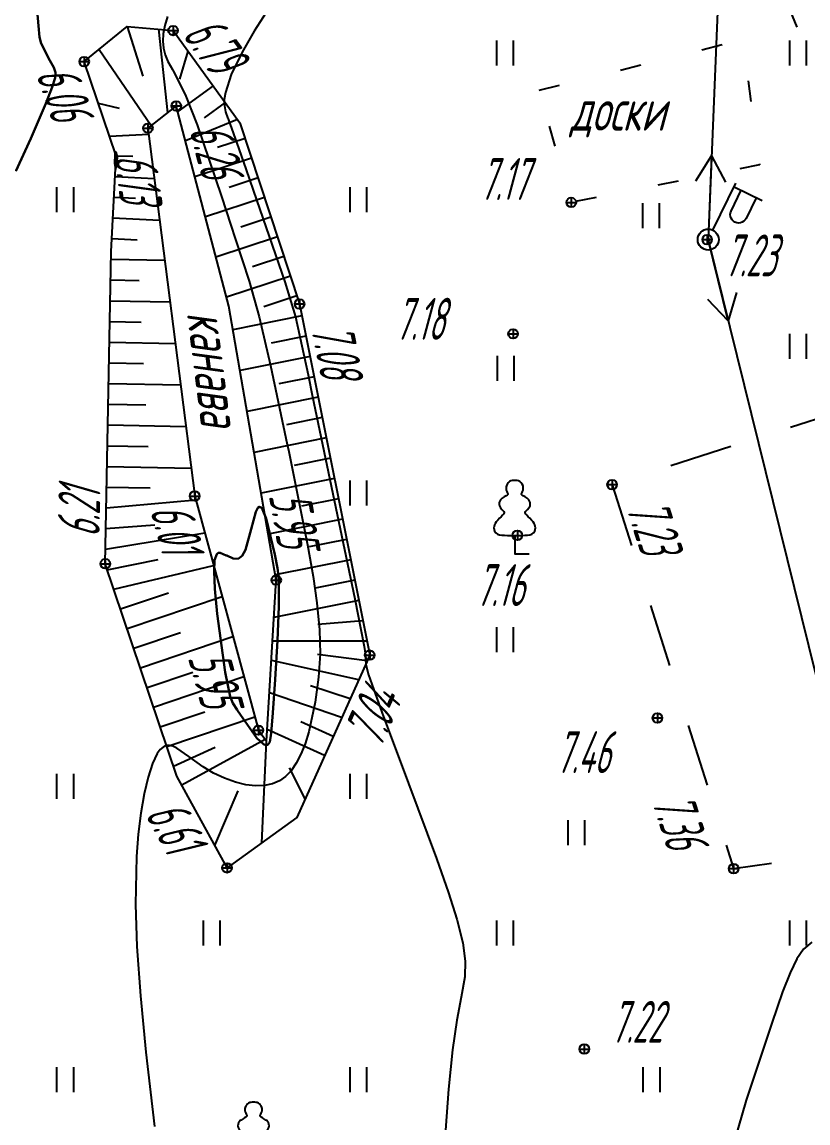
# Model space of a CAD drawing. Extents: x 1233805 to 1234355, y 654698 to 655114.
# Drawn here: x 1234166.84 to 1234185.61, y 654749.05 to 654775.33 of the extents above; entities that cross this region are included whole.
import ezdxf

# ---------------------------------------------------------------- set-up
doc = ezdxf.new("R2010")
doc.units = 0
doc.linetypes.add('ИИDash_05_15', pattern=[2, 0.5, -1.5])
doc.linetypes.add('ИИDash_15_15', pattern=[3, 1.5, -1.5])
for name, color, linetype, lineweight in [('ИИ_ГИДРОГРАФИЯ', 3, 'Continuous', 25), ('ИИ_ГОРИЗОНТАЛИ_ОСН', 32, 'Continuous', 25), ('ИИ_ГОРИЗОНТАЛИ_УТОЛЩ', 32, 'Continuous', 30), ('ИИ_ДОРОГИ_АД', 7, 'Continuous', 25), ('ИИ_ЛЭП_НН', 250, 'Continuous', 25), ('ИИ_ОТКОС', 7, 'Continuous', 25), ('ИИ_ОТМЕТКИ', 7, 'Continuous', 25), ('ИИ_УГОДЬЯ', 7, 'Continuous', 25)]:
    doc.layers.add(name, color=color, linetype=linetype, lineweight=lineweight)
doc.styles.add('VNIPISIMPLEXCUR', font='simplex.shx', dxfattribs={"width": 0.8, "oblique": 15})
doc.styles.add('ГОСТ 2.304 КУРСИВ', font='cs_gost2304.shx', dxfattribs={"oblique": 15})

# ---------------------------------------------------------------- blocks, each defined once
blk = doc.blocks.new('ИИ05401')
at = {"color": 0, "linetype": 'Continuous', "lineweight": 25}
for points in [[(-0.4, 1.2), (-0.4, 0)], [(0.4, 1.2), (0.4, 0)]]:
    blk.add_lwpolyline(points, dxfattribs=at)
blk = doc.blocks.new('ИИ053881')
at = {"color": 0, "linetype": 'Continuous', "lineweight": 25}
blk.add_lwpolyline([(0, 0.875), (0.129, 0.876), (0.342, 0.878), (0.479, 0.882), (0.614, 0.891), (0.726, 0.907), (0.816, 0.94), (0.906, 1), (0.956, 1.071), (0.983, 1.151), (0.991, 1.231), (0.986, 1.295), (0.963, 1.379), (0.932, 1.445), (0.884, 1.516), (0.798, 1.61), (0.719, 1.692), (0.646, 1.766), (0.575, 1.842), (0.536, 1.889), (0.511, 1.929), (0.501, 1.967), (0.504, 1.992), (0.518, 2.017), (0.545, 2.049), (0.608, 2.115), (0.679, 2.198), (0.732, 2.29), (0.745, 2.372), (0.736, 2.444), (0.709, 2.515), (0.672, 2.575), (0.633, 2.617), (0.596, 2.646), (0.548, 2.678), (0.495, 2.709), (0.408, 2.76), (0.363, 2.789), (0.336, 2.812), (0.324, 2.831), (0.321, 2.846), (0.325, 2.865), (0.335, 2.89), (0.353, 2.928), (0.372, 2.968), (0.4, 3.034), (0.413, 3.103), (0.412, 3.19), (0.398, 3.247), (0.363, 3.319), (0.32, 3.377), (0.284, 3.414), (0.246, 3.444), (0.181, 3.476), (0.125, 3.489), (0.07, 3.496), (0, 3.5), (-0.07, 3.496), (-0.125, 3.489), (-0.181, 3.476), (-0.246, 3.444), (-0.284, 3.414), (-0.32, 3.377), (-0.363, 3.319), (-0.398, 3.247), (-0.412, 3.19), (-0.413, 3.103), (-0.4, 3.034), (-0.372, 2.968), (-0.353, 2.928), (-0.335, 2.89), (-0.325, 2.865), (-0.321, 2.846), (-0.324, 2.831), (-0.336, 2.812), (-0.363, 2.789), (-0.408, 2.76), (-0.495, 2.709), (-0.548, 2.678), (-0.596, 2.646), (-0.633, 2.617), (-0.672, 2.575), (-0.709, 2.515), (-0.736, 2.444), (-0.745, 2.372), (-0.732, 2.29), (-0.679, 2.198), (-0.608, 2.115), (-0.545, 2.049), (-0.518, 2.017), (-0.504, 1.992), (-0.501, 1.967), (-0.511, 1.929), (-0.536, 1.889), (-0.575, 1.842), (-0.646, 1.766), (-0.719, 1.692), (-0.798, 1.61), (-0.884, 1.516), (-0.932, 1.445), (-0.963, 1.379), (-0.986, 1.295), (-0.991, 1.231), (-0.983, 1.151), (-0.956, 1.071), (-0.906, 1), (-0.816, 0.94), (-0.726, 0.907), (-0.614, 0.891), (-0.479, 0.882), (-0.342, 0.878), (-0.129, 0.876)], close=True, dxfattribs=at)
blk.add_lwpolyline([(0, 0.875), (0, 0), (0.7, 0)], dxfattribs=at)
blk = doc.blocks.new('ИИ0511015')
at = {"linetype": 'Continuous', "lineweight": 25}
blk.add_hatch(color=0, dxfattribs=at).paths.add_polyline_path([(-0.05, 0, 1), (0.05, 0, 1)])
at = {"color": 0, "linetype": 'Continuous', "lineweight": 25, "flags": 128}
for points in [[(0, 0.5), (0, 3)], [(0, 2.806), (1.5, 2.806)], [(1.184, 2.806), (1.184, 1.706), (1.174, 1.617), (1.144, 1.532), (1.096, 1.456), (1.033, 1.393), (0.957, 1.345), (0.873, 1.316), (0.784, 1.306), (0.695, 1.316), (0.61, 1.345), (0.534, 1.393), (0.471, 1.456), (0.423, 1.532), (0.394, 1.617), (0.384, 1.706), (0.384, 2.806)]]:
    blk.add_lwpolyline(points, dxfattribs=at)
at = {"color": 0, "linetype": 'Continuous', "lineweight": 25}
for radius in [0.5, 0.05]:
    blk.add_circle((0, 0), radius, dxfattribs=at)
blk = doc.blocks.new('ИИ051144')
at = {"color": 0, "linetype": 'Continuous', "lineweight": 25, "flags": 128}
for points in [[(2.775, 0.707), (4, 0), (2.775, -0.707)], [(4, 0), (0, 0)]]:
    blk.add_lwpolyline(points, dxfattribs=at)
blk = doc.blocks.new('PICKET')
at = {"color": 0, "linetype": 'Continuous', "lineweight": 25}
for p, q in [((-0.23, 0), (0.23, 0)), ((0, 0.23), (0, -0.23))]:
    blk.add_line(p, q, dxfattribs=at)
blk.add_circle((0, 0), 0.23, dxfattribs=at)
at = {"color": 0, "linetype": 'Continuous', "style": 'VNIPISIMPLEXCUR', "oblique": 15, "width": 0.8}
blk.add_attdef('OTMETKA', (1.25, 0.3), '', height=2, dxfattribs=at)
at = {"color": 8, "linetype": 'Continuous', "style": 'VNIPISIMPLEXCUR', "oblique": 15, "width": 0.8, "flags": 1}
blk.add_attdef('NOMER', (1.25, -2.7), '', height=2, dxfattribs=at)

msp = doc.modelspace()

# ---------------------------------------------------------------- linework, layer by layer
at = {"layer": 'ИИ_ГИДРОГРАФИЯ', "elevation": 6.147, "flags": 128}
msp.add_lwpolyline([(1234172.685, 654758.167), (1234172.914, 654762.006), (1234171.784, 654768.546), (1234170.527, 654773.323), (1234169.85, 654772.792), (1234170.968, 654764.013), (1234172.49, 654758.426)], close=True, dxfattribs=at)
at = {"layer": 'ИИ_ГОРИЗОНТАЛИ_ОСН', "flags": 128}
for points, elevation in [([(1234172.744, 654775.667), (1234172.389, 654775.108), (1234172.099, 654774.604), (1234171.84, 654774.07), (1234171.701, 654773.646), (1234171.675, 654773.475), (1234171.676, 654773.322), (1234171.701, 654773.184), (1234171.758, 654773.026), (1234171.764, 654773.011), (1234172.022, 654772.298), (1234172.194, 654771.799), (1234172.445, 654771.082), (1234173.121, 654769.126), (1234173.373, 654768.287), (1234173.675, 654766.903), (1234173.683, 654766.866), (1234173.776, 654766.421), (1234174.791, 654761.559), (1234175.016, 654760.426), (1234175.049, 654760.215), (1234175.048, 654760.122), (1234175.048, 654760.12), (1234175.054, 654759.994), (1234175.121, 654759.745), (1234175.473, 654758.746), (1234175.851, 654757.75), (1234176.742, 654755.366), (1234177.027, 654754.548), (1234177.227, 654753.917), (1234177.369, 654753.354), (1234177.429, 654752.915), (1234177.417, 654752.54), (1234177.329, 654752.053), (1234177.223, 654751.507), (1234177.125, 654750.8), (1234177.027, 654749.863), (1234176.849, 654747.467)], 7), ([(1234170.318, 654775.454), (1234170.255, 654775.243), (1234170.218, 654775.047), (1234170.208, 654774.866), (1234170.223, 654774.7), (1234170.264, 654774.541), (1234170.329, 654774.385), (1234170.436, 654774.191), (1234170.454, 654774.16), (1234170.743, 654773.599), (1234171.029, 654772.875), (1234171.607, 654771.159), (1234171.832, 654770.474), (1234171.937, 654770.159), (1234172.267, 654769.138), (1234172.504, 654768.29), (1234172.778, 654767.127), (1234173.178, 654765.243), (1234173.212, 654765.08), (1234173.229, 654764.999), (1234173.662, 654762.848), (1234173.793, 654762.092), (1234173.884, 654761.468), (1234173.946, 654760.821), (1234173.96, 654760.244), (1234173.927, 654759.693), (1234173.843, 654759.096), (1234173.691, 654758.387), (1234173.602, 654758.1), (1234173.503, 654757.85), (1234173.393, 654757.636), (1234173.272, 654757.459), (1234173.139, 654757.319), (1234172.995, 654757.215), (1234172.827, 654757.142), (1234172.636, 654757.102), (1234172.423, 654757.096), (1234172.191, 654757.123), (1234171.941, 654757.184), (1234171.68, 654757.278), (1234171.418, 654757.401), (1234171.167, 654757.548), (1234170.825, 654757.796), (1234170.544, 654757.995), (1234170.448, 654758.041), (1234170.364, 654758.062), (1234170.285, 654758.057), (1234170.211, 654758.024), (1234170.142, 654757.962), (1234170.075, 654757.871), (1234169.961, 654757.634), (1234169.854, 654757.308), (1234169.76, 654756.909), (1234169.681, 654756.449), (1234169.62, 654755.948), (1234169.579, 654755.412), (1234169.553, 654754.263), (1234169.587, 654753.263), (1234169.67, 654752.09), (1234169.801, 654750.745), (1234170.004, 654748.969)], 6.5), ([(1234185.7, 654753.369), (1234185.507, 654753.2), (1234185.346, 654752.967), (1234185.184, 654752.635), (1234185.005, 654752.18), (1234184.745, 654751.432), (1234184.137, 654749.595), (1234183.753, 654748.276)], 7.5)]:
    msp.add_lwpolyline(points, dxfattribs=dict(at, elevation=elevation))
at = {"layer": 'ИИ_ГОРИЗОНТАЛИ_ОСН', "elevation": 6.5, "flags": 128}
msp.add_lwpolyline([(1234169.121, 654772.106), (1234169.095, 654772.217), (1234169.075, 654772.211), (1234169.061, 654772.161), (1234169.054, 654771.95), (1234169.075, 654771.802), (1234169.107, 654771.902), (1234169.121, 654772.106)], close=True, dxfattribs=at)
at = {"layer": 'ИИ_ГОРИЗОНТАЛИ_УТОЛЩ', "elevation": 6, "flags": 128}
msp.add_lwpolyline([(1234167.187, 654775.779), (1234167.238, 654775.233), (1234167.265, 654774.966), (1234167.305, 654774.809), (1234167.51, 654774.408), (1234167.602, 654774.243), (1234167.645, 654774.124), (1234167.635, 654773.991), (1234167.568, 654773.773), (1234167.415, 654773.384), (1234167.057, 654772.544), (1234166.693, 654771.766)], dxfattribs=at)
msp.add_lwpolyline([(1234172.716, 654758.076), (1234172.667, 654758.067), (1234172.608, 654758.09), (1234172.453, 654758.239), (1234172.058, 654758.792), (1234171.988, 654758.896), (1234171.98, 654758.908), (1234171.88, 654759.068), (1234171.816, 654759.226), (1234171.692, 654759.809), (1234171.504, 654761.2), (1234171.449, 654761.795), (1234171.429, 654762.223), (1234171.444, 654762.484), (1234171.495, 654762.626), (1234171.532, 654762.656), (1234171.579, 654762.661), (1234171.723, 654762.597), (1234171.733, 654762.592), (1234171.888, 654762.519), (1234172.002, 654762.517), (1234172.099, 654762.588), (1234172.18, 654762.733), (1234172.318, 654763.225), (1234172.43, 654763.638), (1234172.475, 654763.729), (1234172.518, 654763.759), (1234172.552, 654763.741), (1234172.589, 654763.689), (1234172.672, 654763.479), (1234172.88, 654762.616), (1234172.944, 654762.29), (1234172.973, 654762.055), (1234172.977, 654761.377), (1234172.941, 654760.562), (1234172.888, 654759.633), (1234172.835, 654758.837), (1234172.794, 654758.357), (1234172.758, 654758.141), (1234172.716, 654758.076)], close=True, dxfattribs=at)
at = {"layer": 'ИИ_ДОРОГИ_АД', "linetype": 'ИИDash_15_15', "flags": 128}
for points in [[(1234186.499, 654772.43), (1234185.087, 654775.837), (1234182.653, 654779.993), (1234178.607, 654786.162), (1234174.411, 654792.016), (1234171.249, 654796.889), (1234169.627, 654799.628), (1234166.927, 654805.767), (1234165.406, 654809.475), (1234163.969, 654814.629), (1234161.815, 654824.807), (1234159.735, 654836.277), (1234157.314, 654850.821), (1234157.022, 654857.684), (1234157.635, 654863.288), (1234157.669, 654867.693), (1234155.678, 654883.81), (1234154.898, 654887.395), (1234153.73, 654892.278), (1234151.987, 654901.674), (1234147.064, 654917.772), (1234146.616, 654918.416), (1234145.971, 654918.763)], [(1234186.624, 654766.107), (1234180.935, 654764.286), (1234183.836, 654755.122), (1234186.004, 654755.432), (1234187.186, 654749.927), (1234190.97, 654749.583)]]:
    msp.add_lwpolyline(points, dxfattribs=at)
at = {"layer": 'ИИ_ЛЭП_НН', "elevation": -11.67, "flags": 128}
msp.add_lwpolyline([(1234161.978, 654934.825), (1234173.077, 654903.717), (1234180.16, 654873.686), (1234184.365, 654839.004), (1234184.636, 654804.491), (1234183.229, 654770.133), (1234192.646, 654732.06)], dxfattribs=at)
at = {"layer": 'ИИ_ОТКОС'}
for p, q in [((1234169.359, 654775.218, 6.533), (1234169.727, 654774.03, 6.533)), ((1234170.105, 654775.152, 6.533), (1234170.317, 654773.158, 6.181)), ((1234168.684, 654774.668, 6.533), (1234169.927, 654772.853, 6.533)), ((1234170.614, 654773.964, 6.533), (1234170.809, 654774.631, 3.867)), ((1234171.408, 654773.803, 6.533), (1234170.562, 654773.19, 6.533)), ((1234168.666, 654773.387, 6.533), (1234169.166, 654773.268, 6.533)), ((1234171.698, 654773.402, 6.533), (1234171.197, 654773.04, 6.533)), ((1234171.988, 654773.001, 6.533), (1234170.747, 654772.487, 6.533)), ((1234168.933, 654772.601, 6.533), (1234169.869, 654772.645, 6.533)), ((1234172.171, 654772.546, 6.533), (1234171.509, 654772.328, 6.533)), ((1234169.092, 654772.133, 6.533), (1234169.487, 654772.127, 6.533)), ((1234172.326, 654772.077, 6.533), (1234170.972, 654771.631, 6.533)), ((1234169.067, 654771.639, 6.533), (1234170.003, 654771.592, 6.533)), ((1234172.48, 654771.607, 6.533), (1234171.789, 654771.38, 6.533)), ((1234169.042, 654771.145, 6.533), (1234169.554, 654771.119, 6.533)), ((1234172.635, 654771.137, 6.533), (1234171.224, 654770.673, 6.533)), ((1234169.017, 654770.652, 6.533), (1234170.13, 654770.595, 6.533)), ((1234172.789, 654770.668, 6.533), (1234172.07, 654770.431, 6.533)), ((1234168.992, 654770.158, 6.533), (1234169.592, 654770.127, 6.533)), ((1234172.944, 654770.198, 6.533), (1234171.476, 654769.715, 6.533)), ((1234168.973, 654769.664, 6.533), (1234170.251, 654769.639, 6.533)), ((1234173.099, 654769.728, 6.533), (1234172.35, 654769.482, 6.533)), ((1234168.963, 654769.169, 6.533), (1234169.639, 654769.156, 6.533)), ((1234173.253, 654769.259, 6.533), (1234171.728, 654768.757, 6.533)), ((1234173.408, 654768.789, 6.533), (1234172.62, 654768.53, 6.533)), ((1234168.954, 654768.675, 6.533), (1234170.378, 654768.648, 6.533)), ((1234173.528, 654768.31, 6.533), (1234171.882, 654767.981, 6.533)), ((1234168.944, 654768.181, 6.533), (1234169.692, 654768.166, 6.533)), ((1234173.625, 654767.825, 6.533), (1234172.796, 654767.659, 6.533)), ((1234168.935, 654767.686, 6.533), (1234170.504, 654767.656, 6.533)), ((1234168.925, 654767.192, 6.533), (1234169.746, 654767.176, 6.533)), ((1234173.722, 654767.341, 6.533), (1234172.05, 654767.006, 6.533)), ((1234168.916, 654766.698, 6.533), (1234170.63, 654766.665, 6.533)), ((1234173.819, 654766.856, 6.533), (1234172.977, 654766.687, 6.533)), ((1234168.906, 654766.203, 6.533), (1234169.8, 654766.186, 6.533)), ((1234173.916, 654766.371, 6.533), (1234172.219, 654766.031, 6.533)), ((1234174.013, 654765.886, 6.533), (1234173.158, 654765.715, 6.533)), ((1234168.897, 654765.709, 6.533), (1234170.756, 654765.673, 6.533)), ((1234174.11, 654765.401, 6.533), (1234172.387, 654765.056, 6.533)), ((1234168.887, 654765.214, 6.533), (1234169.853, 654765.196, 6.533)), ((1234174.207, 654764.916, 6.533), (1234173.339, 654764.743, 6.533)), ((1234168.878, 654764.72, 6.533), (1234170.883, 654764.682, 6.533)), ((1234174.304, 654764.432, 6.533), (1234172.555, 654764.082, 6.533)), ((1234168.868, 654764.226, 6.533), (1234169.907, 654764.206, 6.533)), ((1234168.859, 654763.731, 6.533), (1234170.992, 654763.924, 6.533)), ((1234174.402, 654763.947, 6.533), (1234173.521, 654763.771, 6.533)), ((1234168.849, 654763.237, 6.533), (1234170.015, 654763.328, 6.533)), ((1234174.499, 654763.462, 6.533), (1234172.724, 654763.107, 6.533)), ((1234168.84, 654762.743, 6.533), (1234171.207, 654763.136, 6.533)), ((1234174.596, 654762.977, 6.533), (1234173.702, 654762.798, 6.533)), ((1234168.881, 654762.256, 6.533), (1234170.095, 654762.497, 6.533)), ((1234174.693, 654762.492, 6.533), (1234172.892, 654762.132, 6.533)), ((1234169.039, 654761.788, 6.533), (1234171.42, 654762.354, 6.533)), ((1234174.79, 654762.007, 6.533), (1234173.841, 654761.818, 6.533)), ((1234169.197, 654761.319, 6.533), (1234170.344, 654761.706, 6.533)), ((1234169.355, 654760.851, 6.533), (1234171.621, 654761.616, 6.533)), ((1234174.887, 654761.523, 6.533), (1234172.861, 654761.117, 6.533)), ((1234174.984, 654761.038, 6.533), (1234173.907, 654760.944, 6.533)), ((1234169.513, 654760.382, 6.533), (1234170.632, 654760.76, 6.533)), ((1234169.671, 654759.914, 6.533), (1234171.882, 654760.66, 6.533)), ((1234175.081, 654760.553, 6.533), (1234172.827, 654760.553, 6.533)), ((1234174.883, 654759.628, 6.533), (1234172.8, 654760.086, 6.147)), ((1234175.086, 654760.079, 6.533), (1234173.9, 654760.234, 6.533)), ((1234169.829, 654759.445, 6.533), (1234170.921, 654759.814, 6.533)), ((1234169.987, 654758.977, 6.533), (1234172.142, 654759.704, 6.533)), ((1234174.477, 654758.726, 6.533), (1234172.754, 654759.318, 6.533)), ((1234174.68, 654759.177, 6.533), (1234173.736, 654759.485, 6.533)), ((1234170.146, 654758.508, 6.533), (1234171.209, 654758.867, 6.533)), ((1234170.304, 654758.04, 6.533), (1234172.402, 654758.748, 6.533)), ((1234174.274, 654758.275, 6.533), (1234173.503, 654758.622, 6.533)), ((1234174.07, 654757.824, 6.533), (1234172.701, 654758.441, 6.533)), ((1234170.462, 654757.571, 6.533), (1234171.459, 654758.02, 6.533)), ((1234170.658, 654757.12, 6.533), (1234172.653, 654758.209, 6.533)), ((1234172.571, 654755.741, 6.533), (1234172.685, 654758.167, 6.147)), ((1234173.605, 654756.79, 6.533), (1234173.23, 654757.528, 6.533)), ((1234171.447, 654755.677, 6.533), (1234172.009, 654756.979, 6.533))]:
    msp.add_line(p, q, dxfattribs=at)
at = {"layer": 'ИИ_ОТКОС', "elevation": 6.533}
msp.add_lwpolyline([(1234169.092, 654772.133), (1234168.329, 654774.38), (1234169.359, 654775.218), (1234170.453, 654775.122), (1234172.049, 654772.917), (1234173.471, 654768.597), (1234175.148, 654760.217), (1234173.403, 654756.342), (1234171.74, 654755.14), (1234170.543, 654757.331), (1234168.833, 654762.397), (1234168.976, 654769.849), (1234169.092, 654772.133)], close=True, dxfattribs=at)
at = {"layer": 'ИИ_УГОДЬЯ', "linetype": 'ИИDash_05_15', "flags": 128}
msp.add_lwpolyline([(1234179.194, 654773.695), (1234184.05, 654774.908), (1234184.455, 654771.919), (1234179.959, 654771.02)], close=True, dxfattribs=at)

# ---------------------------------------------------------------- block references
at = {"layer": 'ИИ_ЛЭП_НН'}
for name, xscale, yscale, zscale, rotation in [('ИИ051144', 0.4999999999999997, 0.4999999999999997, 0.4999999999999997, 87.65503966864736), ('ИИ0511015', 0.5, 0.5, 0.5, 333.92392356777), ('ИИ051144', 0.4999999999999996, 0.4999999999999996, 0.4999999999999996, 283.8931256097495)]:
    msp.add_blockref(name, (1234183.229, 654770.133, -11.67), dxfattribs=dict(at, xscale=xscale, yscale=yscale, zscale=zscale, rotation=rotation))
at = {"layer": 'ИИ_ОТМЕТКИ'}
ref = msp.add_blockref('PICKET', (1234170.453, 654775.122, 6.792), dxfattribs=dict(at, xscale=0.5, yscale=0.5, zscale=0.5))
ref.add_attrib('OTMETKA', '6.79', (1234170.654, 654775.019, 6.792), dxfattribs={"layer": '0', "color": 0, "linetype": 'Continuous', "height": 1, "rotation": 305.8937, "style": 'ГОСТ 2.304 КУРСИВ', "oblique": 15, "width": 0.65})
ref = msp.add_blockref('PICKET', (1234168.329, 654774.38, 6.059), dxfattribs=dict(at, xscale=0.5, yscale=0.5, zscale=0.5))
ref.add_attrib('OTMETKA', '6.06', (1234167.171, 654774.087, 6.059), dxfattribs={"layer": '0', "color": 0, "linetype": 'Continuous', "height": 1, "rotation": 288.7549, "style": 'ГОСТ 2.304 КУРСИВ', "oblique": 15, "width": 0.65})
ref = msp.add_blockref('PICKET', (1234170.527, 654773.323, 6.256), dxfattribs=dict(at, xscale=0.5, yscale=0.5, zscale=0.5))
ref.add_attrib('OTMETKA', '6.26', (1234170.831, 654772.757, 6.256), dxfattribs={"layer": '0', "color": 0, "linetype": 'Continuous', "height": 1, "rotation": 284.7415, "style": 'ГОСТ 2.304 КУРСИВ', "oblique": 15, "width": 0.65})
ref = msp.add_blockref('PICKET', (1234169.85, 654772.792, 6.129), dxfattribs=dict(at, xscale=0.5, yscale=0.5, zscale=0.5))
ref.add_attrib('OTMETKA', '6.13', (1234169.046, 654772.126, 6.129), dxfattribs={"layer": '0', "color": 0, "linetype": 'Continuous', "height": 1, "rotation": 277.2575, "style": 'ГОСТ 2.304 КУРСИВ', "oblique": 15, "width": 0.65})
ref = msp.add_blockref('PICKET', (1234179.959, 654771.02, 7.169), dxfattribs=dict(at, xscale=0.5, yscale=0.5, zscale=0.5))
ref.add_attrib('OTMETKA', '7.17', (1234177.768, 654771.079, 7.169), dxfattribs={"layer": '0', "color": 0, "linetype": 'Continuous', "height": 1, "style": 'ГОСТ 2.304 КУРСИВ', "oblique": 15, "width": 0.65})
ref = msp.add_blockref('PICKET', (1234183.204, 654770.133, 7.235), dxfattribs=dict(at, xscale=0.5, yscale=0.5, zscale=0.5))
ref.add_attrib('OTMETKA', '7.23', (1234183.603, 654769.255, 7.235), dxfattribs={"layer": '0', "color": 0, "linetype": 'Continuous', "height": 1, "style": 'ГОСТ 2.304 КУРСИВ', "oblique": 15, "width": 0.65})
ref = msp.add_blockref('PICKET', (1234178.571, 654767.884, 7.183), dxfattribs=dict(at, xscale=0.5, yscale=0.5, zscale=0.5))
ref.add_attrib('OTMETKA', '7.18', (1234175.749, 654767.742, 7.183), dxfattribs={"layer": '0', "color": 0, "linetype": 'Continuous', "height": 1, "style": 'ГОСТ 2.304 КУРСИВ', "oblique": 15, "width": 0.65})
ref = msp.add_blockref('PICKET', (1234173.471, 654768.597, 7.084), dxfattribs=dict(at, xscale=0.5, yscale=0.5, zscale=0.5))
ref.add_attrib('OTMETKA', '7.08', (1234173.741, 654768.014, 7.084), dxfattribs={"layer": '0', "color": 0, "linetype": 'Continuous', "height": 1, "rotation": 281.3166, "style": 'ГОСТ 2.304 КУРСИВ', "oblique": 15, "width": 0.65})
ref = msp.add_blockref('PICKET', (1234168.833, 654762.397, 6.205), dxfattribs=dict(at, xscale=0.5, yscale=0.5, zscale=0.5))
ref.add_attrib('OTMETKA', '6.21', (1234168.695, 654763.025, 6.205), dxfattribs={"layer": '0', "color": 0, "linetype": 'Continuous', "height": 1, "rotation": 88.8994, "style": 'ГОСТ 2.304 КУРСИВ', "oblique": 15, "width": 0.65})
ref = msp.add_blockref('PICKET', (1234180.935, 654764.286, 7.234), dxfattribs=dict(at, xscale=0.5, yscale=0.5, zscale=0.5))
ref.add_attrib('OTMETKA', '7.23', (1234181.266, 654763.735, 7.234), dxfattribs={"layer": '0', "color": 0, "linetype": 'Continuous', "height": 1, "rotation": 287.5683, "style": 'ГОСТ 2.304 КУРСИВ', "oblique": 15, "width": 0.65})
ref = msp.add_blockref('PICKET', (1234170.968, 654764.013, 6.013), dxfattribs=dict(at, xscale=0.5, yscale=0.5, zscale=0.5))
ref.add_attrib('OTMETKA', '6.01', (1234169.894, 654763.684, 6.013), dxfattribs={"layer": '0', "color": 0, "linetype": 'Continuous', "height": 1, "rotation": 285.2408, "style": 'ГОСТ 2.304 КУРСИВ', "oblique": 15, "width": 0.65})
ref = msp.add_blockref('PICKET', (1234172.914, 654762.006, 5.95), dxfattribs=dict(at, xscale=0.5, yscale=0.5, zscale=0.5))
ref.add_attrib('OTMETKA', '5.95', (1234172.735, 654764.026, 5.95), dxfattribs={"layer": '0', "color": 0, "linetype": 'Continuous', "height": 1, "rotation": 279.8048, "style": 'ГОСТ 2.304 КУРСИВ', "oblique": 15, "width": 0.65})
ref = msp.add_blockref('PICKET', (1234178.672, 654763.074, 7.161), dxfattribs=dict(at, xscale=0.5, yscale=0.5, zscale=0.5))
ref.add_attrib('OTMETKA', '7.16', (1234177.672, 654761.389, 7.161), dxfattribs={"layer": '0', "color": 0, "linetype": 'Continuous', "height": 1, "style": 'ГОСТ 2.304 КУРСИВ', "oblique": 15, "width": 0.65})
ref = msp.add_blockref('PICKET', (1234172.49, 654758.426, 5.948), dxfattribs=dict(at, xscale=0.5, yscale=0.5, zscale=0.5))
ref.add_attrib('OTMETKA', '5.95', (1234170.801, 654760.156, 5.948), dxfattribs={"layer": '0', "color": 0, "linetype": 'Continuous', "height": 1, "rotation": 285.2408, "style": 'ГОСТ 2.304 КУРСИВ', "oblique": 15, "width": 0.65})
ref = msp.add_blockref('PICKET', (1234175.148, 654760.217, 7.035), dxfattribs=dict(at, xscale=0.5, yscale=0.5, zscale=0.5))
ref.add_attrib('OTMETKA', '7.04', (1234175.403, 654757.977, 7.035), dxfattribs={"layer": '0', "color": 0, "linetype": 'Continuous', "height": 1, "rotation": 65.7579, "style": 'ГОСТ 2.304 КУРСИВ', "oblique": 15, "width": 0.65})
ref = msp.add_blockref('PICKET', (1234182.017, 654758.718, 7.456), dxfattribs=dict(at, xscale=0.5, yscale=0.5, zscale=0.5))
ref.add_attrib('OTMETKA', '7.46', (1234179.589, 654757.402, 7.456), dxfattribs={"layer": '0', "color": 0, "linetype": 'Continuous', "height": 1, "style": 'ГОСТ 2.304 КУРСИВ', "oblique": 15, "width": 0.65})
ref = msp.add_blockref('PICKET', (1234183.836, 654755.122, 7.361), dxfattribs=dict(at, xscale=0.5, yscale=0.5, zscale=0.5))
ref.add_attrib('OTMETKA', '7.36', (1234181.88, 654756.722, 7.361), dxfattribs={"layer": '0', "color": 0, "linetype": 'Continuous', "height": 1, "rotation": 287.5683, "style": 'ГОСТ 2.304 КУРСИВ', "oblique": 15, "width": 0.65})
ref = msp.add_blockref('PICKET', (1234171.74, 654755.14, 6.61), dxfattribs=dict(at, xscale=0.5, yscale=0.5, zscale=0.5))
ref.add_attrib('OTMETKA', '6.61', (1234169.769, 654756.421, 6.61), dxfattribs={"layer": '0', "color": 0, "linetype": 'Continuous', "height": 1, "rotation": 298.6484, "style": 'ГОСТ 2.304 КУРСИВ', "oblique": 15, "width": 0.65})
ref = msp.add_blockref('PICKET', (1234180.271, 654750.817, 7.219), dxfattribs=dict(at, xscale=0.5, yscale=0.5, zscale=0.5))
ref.add_attrib('OTMETKA', '7.22', (1234180.896, 654750.967, 7.219), dxfattribs={"layer": '0', "color": 0, "linetype": 'Continuous', "height": 1, "style": 'ГОСТ 2.304 КУРСИВ', "oblique": 15, "width": 0.65})
at = {"layer": 'ИИ_УГОДЬЯ', "xscale": 0.5, "yscale": 0.5, "zscale": 0.5}
for name, p in [('ИИ05401', (1234178.371, 654774.284)), ('ИИ05401', (1234185.371, 654774.284)), ('ИИ05401', (1234167.871, 654770.784)), ('ИИ05401', (1234174.871, 654770.784)), ('ИИ05401', (1234181.857, 654770.402)), ('ИИ05401', (1234185.371, 654767.284)), ('ИИ05401', (1234178.386, 654766.761)), ('ИИ05401', (1234174.871, 654763.784)), ('ИИ053881', (1234178.608, 654762.636, -11.67)), ('ИИ05401', (1234178.371, 654760.284)), ('ИИ05401', (1234167.871, 654756.784)), ('ИИ05401', (1234174.871, 654756.784)), ('ИИ05401', (1234180.077, 654755.679)), ('ИИ05401', (1234171.371, 654753.284)), ('ИИ05401', (1234178.371, 654753.284)), ('ИИ05401', (1234185.371, 654753.284)), ('ИИ05401', (1234167.871, 654749.784)), ('ИИ05401', (1234174.871, 654749.784)), ('ИИ05401', (1234181.871, 654749.784)), ('ИИ053881', (1234172.372, 654747.8, -11.67))]:
    msp.add_blockref(name, p, dxfattribs=at)

# ---------------------------------------------------------------- texts
at = {"layer": 'ИИ_ГИДРОГРАФИЯ', "color": 7, "style": 'ГОСТ 2.304 КУРСИВ', "oblique": 15, "width": 0.8}
msp.add_text('канава', height=1, rotation=277.2575, dxfattribs=at).set_placement((1234170.777, 654768.384))
at = {"layer": 'ИИ_УГОДЬЯ', "style": 'ГОСТ 2.304 КУРСИВ', "oblique": 15, "width": 0.8}
msp.add_text('доски', height=1, dxfattribs=at).set_placement((1234179.934, 654772.731))

doc.saveas('drawing.dxf')
